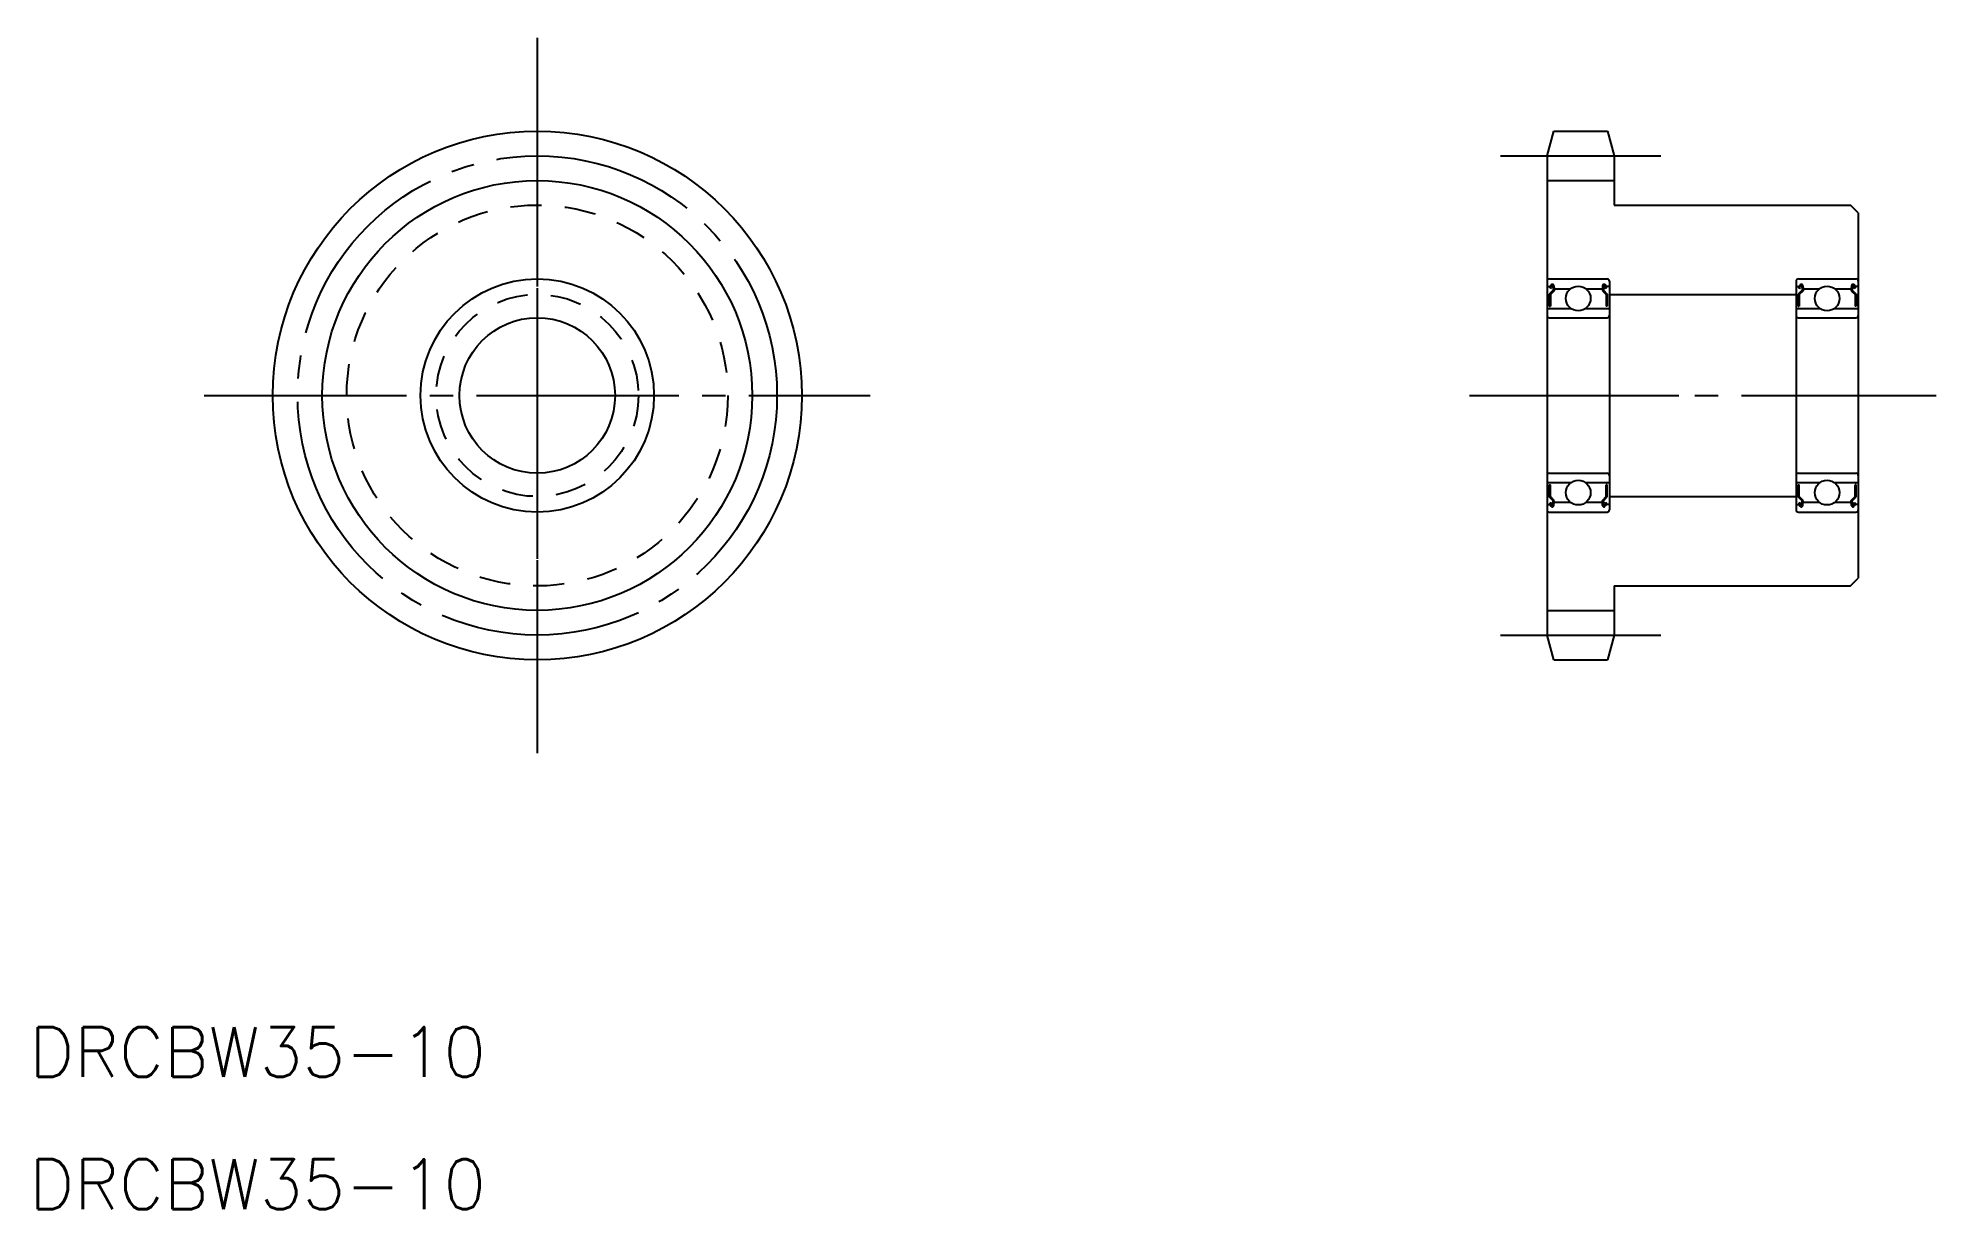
# Model space of a CAD drawing. Extents: x 104 to 226, y 224 to 299.
import ezdxf

# ---------------------------------------------------------------- set-up
doc = ezdxf.new("R2010")
doc.units = 0
doc.linetypes.add('CENTER', pattern=[17.5, 13, -1.5, 1.5, -1.5])
doc.linetypes.add('DASHED', pattern=[3.5, 2, -1.5])
doc.layers.get('0').update_dxf_attribs({"linetype": 'CONTINUOUS'})
doc.layers.add('CENTER', color=1, linetype='CENTER')
doc.styles.get("Standard").update_dxf_attribs({"font": 'txt.shx', "bigfont": '@extfont2.shx'})

msp = doc.modelspace()

# ---------------------------------------------------------------- linework, layer by layer
at = {"color": 7, "linetype": 'CONTINUOUS'}
for p, q in [((200.62, 291.26), (201.05, 292.85)), ((201.05, 292.85), (204.5, 292.85)), ((204.5, 292.85), (204.92, 291.26)), ((200.62, 291.26), (200.62, 260.44)), ((204.92, 291.26), (204.92, 288.1)), ((204.92, 288.1), (220.12, 288.1)), ((220.62, 287.6), (220.12, 288.1)), ((220.62, 287.6), (220.62, 264.1)), ((200.62, 283.2), (200.62, 268.5)), ((200.77, 283.35), (204.47, 283.35)), ((204.62, 283.2), (204.62, 268.5)), ((216.62, 283.2), (216.62, 268.5)), ((216.77, 283.35), (220.47, 283.35)), ((220.62, 283.2), (220.62, 268.5)), ((200.62, 282.87), (200.8, 282.87)), ((201.08, 282.71), (202.12, 282.71)), ((203.12, 282.71), (204.17, 282.71)), ((204.62, 282.87), (204.44, 282.87)), ((204.62, 282.35), (216.62, 282.35)), ((216.62, 282.87), (216.8, 282.87)), ((217.08, 282.71), (218.12, 282.71)), ((219.12, 282.71), (220.17, 282.71)), ((220.62, 282.87), (220.44, 282.87)), ((200.62, 281.45), (202.16, 281.45)), ((200.76, 281.6), (200.83, 281.6)), ((200.77, 280.85), (204.47, 280.85)), ((203.09, 281.45), (204.62, 281.45)), ((204.48, 281.6), (204.42, 281.6)), ((216.62, 281.45), (218.16, 281.45)), ((216.76, 281.6), (216.83, 281.6)), ((216.77, 280.85), (220.47, 280.85)), ((219.09, 281.45), (220.62, 281.45)), ((220.48, 281.6), (220.42, 281.6)), ((220.62, 281.72), (220.62, 281.72)), ((220.62, 275.85), (220.62, 275.85)), ((200.62, 270.25), (202.16, 270.25)), ((200.76, 270.1), (200.83, 270.1)), ((200.77, 270.85), (204.47, 270.85)), ((203.09, 270.25), (204.62, 270.25)), ((204.48, 270.1), (204.42, 270.1)), ((216.62, 270.25), (218.16, 270.25)), ((216.76, 270.1), (216.83, 270.1)), ((216.77, 270.85), (220.47, 270.85)), ((219.09, 270.25), (220.62, 270.25)), ((220.48, 270.1), (220.42, 270.1)), ((200.62, 268.83), (200.8, 268.83)), ((201.08, 268.99), (202.12, 268.99)), ((203.12, 268.99), (204.17, 268.99)), ((204.62, 268.83), (204.44, 268.83)), ((204.62, 269.35), (216.62, 269.35)), ((216.62, 268.83), (216.8, 268.83)), ((217.08, 268.99), (218.12, 268.99)), ((219.12, 268.99), (220.17, 268.99)), ((220.62, 268.83), (220.44, 268.83)), ((200.77, 268.35), (204.47, 268.35)), ((216.77, 268.35), (220.47, 268.35)), ((204.92, 263.6), (220.12, 263.6)), ((204.92, 263.6), (204.92, 260.44)), ((220.12, 263.6), (220.62, 264.1)), ((201.05, 258.85), (200.62, 260.44)), ((204.92, 260.44), (204.5, 258.85)), ((201.05, 258.85), (204.5, 258.85))]:
    msp.add_line(p, q, dxfattribs=at)
at = {"color": 3, "linetype": 'CONTINUOUS'}
for p, q in [((200.62, 289.67), (204.92, 289.67)), ((200.62, 262.03), (204.92, 262.03))]:
    msp.add_line(p, q, dxfattribs=at)
for p, q in [((200.65, 282.87), (200.8, 282.87)), ((201.01, 282.62), (200.76, 282.37)), ((200.76, 282.37), (200.76, 281.6)), ((200.8, 282.87), (200.89, 282.96)), ((200.86, 282.73), (200.81, 282.77)), ((201.07, 282.59), (200.83, 282.35)), ((200.83, 282.35), (200.83, 281.6)), ((200.85, 282.82), (200.94, 282.92)), ((200.9, 282.78), (200.85, 282.82)), ((200.86, 282.73), (200.9, 282.78)), ((200.99, 282.9), (201.01, 282.62)), ((201.06, 282.91), (201.08, 282.71)), ((201.07, 282.74), (201.07, 282.59)), ((204.19, 282.91), (204.17, 282.71)), ((204.17, 282.74), (204.17, 282.59)), ((204.17, 282.59), (204.42, 282.35)), ((204.25, 282.9), (204.24, 282.62)), ((204.24, 282.62), (204.48, 282.37)), ((204.39, 282.82), (204.31, 282.92)), ((204.34, 282.78), (204.39, 282.82)), ((204.38, 282.73), (204.34, 282.78)), ((204.44, 282.87), (204.36, 282.96)), ((204.38, 282.73), (204.43, 282.77)), ((204.42, 282.35), (204.42, 281.6)), ((204.59, 282.87), (204.44, 282.87)), ((204.48, 282.37), (204.48, 281.6)), ((216.65, 282.87), (216.8, 282.87)), ((217.01, 282.62), (216.76, 282.37)), ((216.76, 282.37), (216.76, 281.6)), ((216.8, 282.87), (216.89, 282.96)), ((216.86, 282.73), (216.81, 282.77)), ((217.07, 282.59), (216.83, 282.35)), ((216.83, 282.35), (216.83, 281.6)), ((216.85, 282.82), (216.94, 282.92)), ((216.9, 282.78), (216.85, 282.82)), ((216.86, 282.73), (216.9, 282.78)), ((216.99, 282.9), (217.01, 282.62)), ((217.06, 282.91), (217.08, 282.71)), ((217.07, 282.74), (217.07, 282.59)), ((220.19, 282.91), (220.17, 282.71)), ((220.17, 282.74), (220.17, 282.59)), ((220.17, 282.59), (220.42, 282.35)), ((220.25, 282.9), (220.24, 282.62)), ((220.24, 282.62), (220.48, 282.37)), ((220.39, 282.82), (220.31, 282.92)), ((220.34, 282.78), (220.39, 282.82)), ((220.38, 282.73), (220.34, 282.78)), ((220.44, 282.87), (220.36, 282.96)), ((220.38, 282.73), (220.43, 282.77)), ((220.42, 282.35), (220.42, 281.6)), ((220.59, 282.87), (220.44, 282.87)), ((220.48, 282.37), (220.48, 281.6)), ((200.76, 269.32), (200.76, 270.1)), ((200.83, 269.35), (200.83, 270.1)), ((204.42, 269.35), (204.42, 270.1)), ((204.48, 269.32), (204.48, 270.1)), ((216.76, 269.32), (216.76, 270.1)), ((216.83, 269.35), (216.83, 270.1)), ((220.42, 269.35), (220.42, 270.1)), ((220.48, 269.32), (220.48, 270.1)), ((200.65, 268.83), (200.8, 268.83)), ((201.01, 269.08), (200.76, 269.32)), ((200.8, 268.83), (200.89, 268.73)), ((200.86, 268.96), (200.81, 268.92)), ((201.07, 269.1), (200.83, 269.35)), ((200.9, 268.91), (200.85, 268.87)), ((200.85, 268.87), (200.94, 268.77)), ((200.86, 268.96), (200.9, 268.91)), ((200.99, 268.79), (201.01, 269.08)), ((201.06, 268.78), (201.08, 268.99)), ((201.07, 268.95), (201.07, 269.1)), ((204.17, 269.1), (204.42, 269.35)), ((204.17, 268.95), (204.17, 269.1)), ((204.19, 268.78), (204.17, 268.99)), ((204.24, 269.08), (204.48, 269.32)), ((204.25, 268.79), (204.24, 269.08)), ((204.39, 268.87), (204.31, 268.77)), ((204.38, 268.96), (204.34, 268.91)), ((204.34, 268.91), (204.39, 268.87)), ((204.44, 268.83), (204.36, 268.73)), ((204.38, 268.96), (204.43, 268.92)), ((204.59, 268.83), (204.44, 268.83)), ((216.65, 268.83), (216.8, 268.83)), ((217.01, 269.08), (216.76, 269.32)), ((216.8, 268.83), (216.89, 268.73)), ((216.86, 268.96), (216.81, 268.92)), ((217.07, 269.1), (216.83, 269.35)), ((216.9, 268.91), (216.85, 268.87)), ((216.85, 268.87), (216.94, 268.77)), ((216.86, 268.96), (216.9, 268.91)), ((216.99, 268.79), (217.01, 269.08)), ((217.06, 268.78), (217.08, 268.99)), ((217.07, 268.95), (217.07, 269.1)), ((220.17, 269.1), (220.42, 269.35)), ((220.17, 268.95), (220.17, 269.1)), ((220.19, 268.78), (220.17, 268.99)), ((220.24, 269.08), (220.48, 269.32)), ((220.25, 268.79), (220.24, 269.08)), ((220.39, 268.87), (220.31, 268.77)), ((220.38, 268.96), (220.34, 268.91)), ((220.34, 268.91), (220.39, 268.87)), ((220.44, 268.83), (220.36, 268.73)), ((220.38, 268.96), (220.43, 268.92)), ((220.59, 268.83), (220.44, 268.83))]:
    msp.add_line(p, q)
at = {"color": 7, "linetype": 'CONTINUOUS'}
for centre, radius in [((135.7, 275.85), 17), ((135.7, 275.85), 7.5), ((202.62, 282.09), 0.794), ((218.62, 282.09), 0.794), ((135.7, 275.85), 5), ((202.62, 269.6), 0.794), ((218.62, 269.6), 0.794)]:
    msp.add_circle(centre, radius, dxfattribs=at)
at = {"color": 3, "linetype": 'CONTINUOUS'}
msp.add_circle((135.7, 275.85), 13.82, dxfattribs=at)
at = {"color": 3, "linetype": 'DASHED'}
for radius in [12.25, 6.5]:
    msp.add_circle((135.7, 275.85), radius, dxfattribs=at)
at = {"color": 7, "linetype": 'CONTINUOUS'}
for centre, start, end in [((200.77, 283.2), 90, 180), ((204.47, 283.2), 0, 90), ((216.77, 283.2), 90, 180), ((220.47, 283.2), 0, 90), ((200.77, 281), 180, 270), ((204.47, 281), 270, 0), ((216.77, 281), 180, 270), ((220.47, 281), 270, 0), ((200.77, 270.7), 90, 180), ((204.47, 270.7), 0, 90), ((216.77, 270.7), 90, 180), ((220.47, 270.7), 0, 90), ((200.77, 268.5), 180, 270), ((204.47, 268.5), 270, 0), ((216.77, 268.5), 180, 270), ((220.47, 268.5), 270, 0)]:
    msp.add_arc(centre, 0.15, start, end, dxfattribs=at)
for centre, radius, start, end in [((200.85, 282.82), 0.0651, 140.0002, 230.0848), ((200.96, 282.9), 0.0977, 4.9968, 140.0002), ((200.96, 282.9), 0.0326, 2.8198, 140.0033), ((204.28, 282.9), 0.0977, 39.9998, 175.0032), ((204.28, 282.9), 0.0326, 39.9967, 177.1802), ((204.39, 282.82), 0.0651, 309.9152, 39.9998), ((216.85, 282.82), 0.0651, 140.0002, 230.0848), ((216.96, 282.9), 0.0977, 4.9968, 140.0002), ((216.96, 282.9), 0.0326, 2.8198, 140.0033), ((220.28, 282.9), 0.0977, 39.9998, 175.0032), ((220.28, 282.9), 0.0326, 39.9967, 177.1802), ((220.39, 282.82), 0.0651, 309.9152, 39.9998), ((200.85, 268.87), 0.0651, 129.9152, 219.9998), ((200.96, 268.79), 0.0977, 219.9998, 355.0032), ((200.96, 268.79), 0.0326, 219.9967, 357.1802), ((204.28, 268.79), 0.0977, 184.9968, 320.0002), ((204.28, 268.79), 0.0326, 182.8198, 320.0033), ((204.39, 268.87), 0.0651, 320.0002, 50.0848), ((216.85, 268.87), 0.0651, 129.9152, 219.9998), ((216.96, 268.79), 0.0977, 219.9998, 355.0032), ((216.96, 268.79), 0.0326, 219.9967, 357.1802), ((220.28, 268.79), 0.0977, 184.9968, 320.0002), ((220.28, 268.79), 0.0326, 182.8198, 320.0033), ((220.39, 268.87), 0.0651, 320.0002, 50.0848)]:
    msp.add_arc(centre, radius, start, end)
at = {"layer": 'CENTER', "color": 1, "linetype": 'CENTER'}
for p, q in [((135.7, 298.85), (135.7, 252.85)), ((135.7, 297.25), (135.7, 254.44)), ((197.62, 291.26), (207.92, 291.26)), ((114.29, 275.85), (157.11, 275.85)), ((195.62, 275.85), (225.62, 275.85)), ((197.35, 275.85), (209.08, 275.85)), ((197.62, 260.44), (207.92, 260.44))]:
    msp.add_line(p, q, dxfattribs=at)
msp.add_circle((135.7, 275.85), 15.41, dxfattribs=at)

# ---------------------------------------------------------------- texts
at = {"color": 7, "linetype": 'CONTINUOUS'}
for p in [(103.05, 232.03), (103.05, 223.52)]:
    msp.add_text('DRCBW35-10', height=3.2, dxfattribs=at).set_placement(p)

doc.saveas('drawing.dxf')
